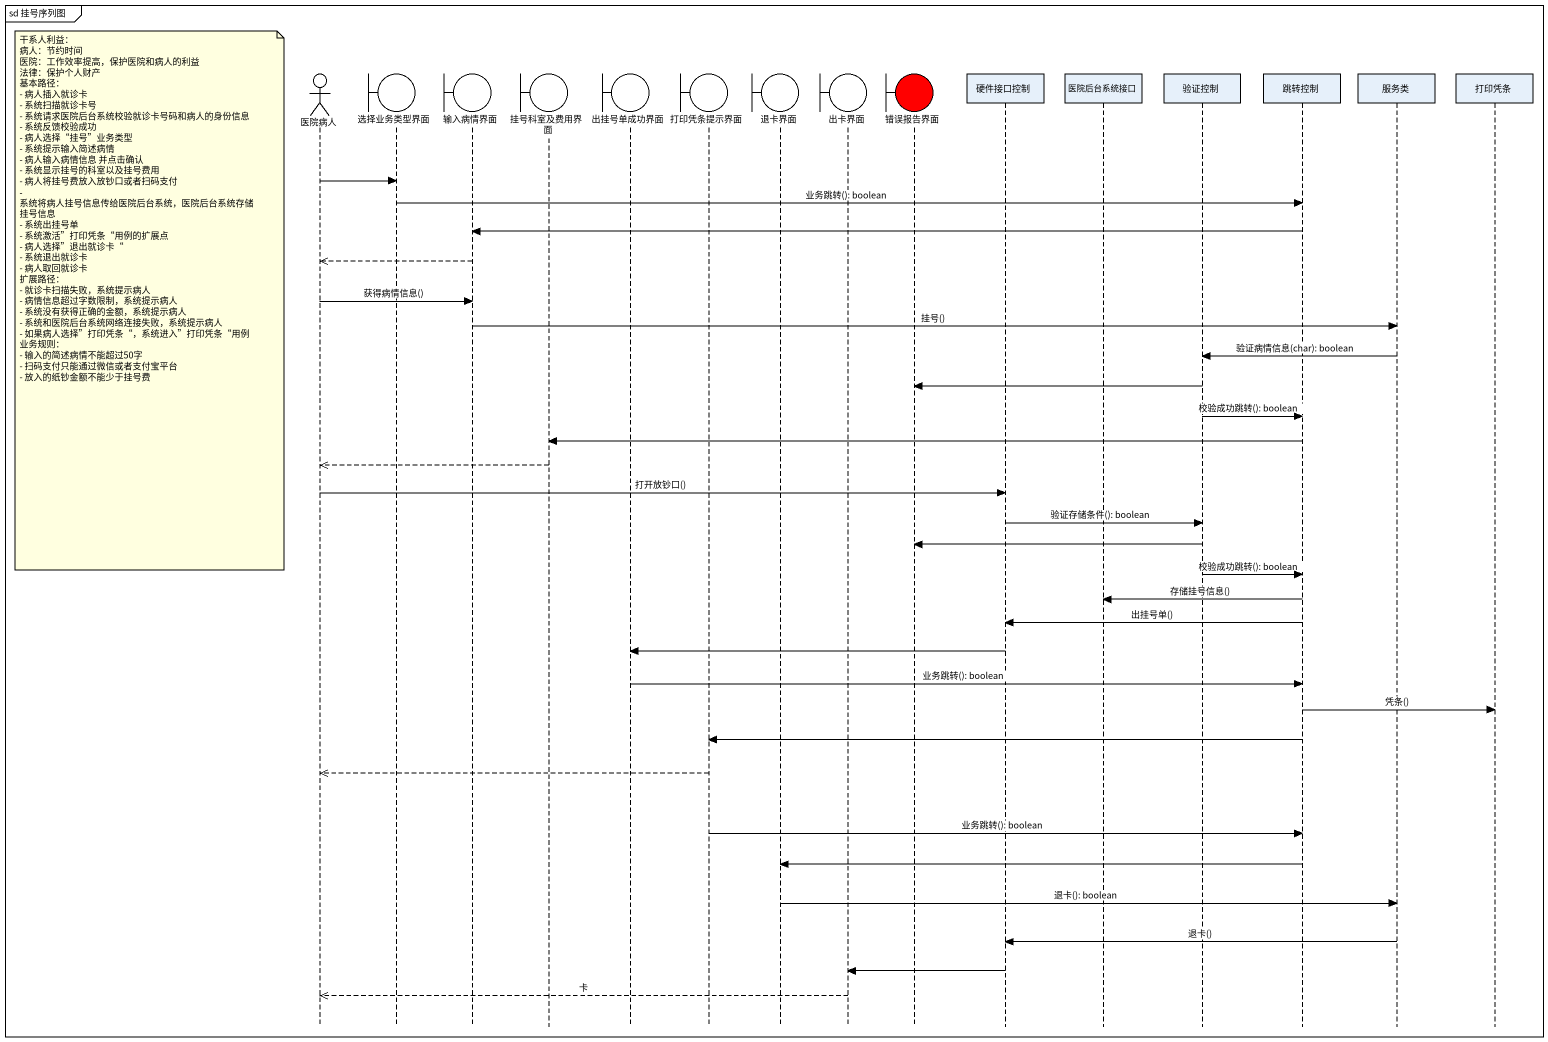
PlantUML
@startuml
mainframe sd 挂号序列图
hide footbox
actor 医院病人
boundary 选择业务类型界面
boundary 输入病情界面
boundary 挂号科室及费用界面
boundary 出挂号单成功界面
boundary 打印凭条提示界面
boundary 退卡界面
boundary 出卡界面
boundary 错误报告界面 #FF0000
participant 硬件接口控制
participant 医院后台系统接口
participant 验证控制
participant 跳转控制
participant 服务类
participant 打印凭条

医院病人 -> 选择业务类型界面
选择业务类型界面 -> 跳转控制 : 业务跳转(): boolean
跳转控制 -> 输入病情界面
输入病情界面 -->> 医院病人
note left of 医院病人
  干系人利益：
  病人：节约时间
  医院：工作效率提高，保护医院和病人的利益
  法律：保护个人财产
  基本路径：
  - 病人插入就诊卡
  - 系统扫描就诊卡号
  - 系统请求医院后台系统校验就诊卡号码和病人的身份信息
  - 系统反馈校验成功
  - 病人选择“挂号”业务类型
  - 系统提示输入简述病情
  - 病人输入病情信息 并点击确认
  - 系统显示挂号的科室以及挂号费用
  - 病人将挂号费放入放钞口或者扫码支付
  - 系统将病人挂号信息传给医院后台系统，医院后台系统存储挂号信息
  - 系统出挂号单
  - 系统激活”打印凭条“用例的扩展点
  - 病人选择”退出就诊卡“
  - 系统退出就诊卡
  - 病人取回就诊卡
  扩展路径：
  - 就诊卡扫描失败，系统提示病人
  - 病情信息超过字数限制，系统提示病人
  - 系统没有获得正确的金额，系统提示病人
  - 系统和医院后台系统网络连接失败，系统提示病人
  - 如果病人选择”打印凭条“，系统进入”打印凭条“用例
  业务规则：
  - 输入的简述病情不能超过50字
  - 扫码支付只能通过微信或者支付宝平台
  - 放入的纸钞金额不能少于挂号费
end note
医院病人 -> 输入病情界面 : 获得病情信息()
输入病情界面 -> 服务类 : 挂号()
服务类 -> 验证控制 : 验证病情信息(char): boolean
验证控制 -> 错误报告界面
验证控制 -> 跳转控制 : 校验成功跳转(): boolean
跳转控制 -> 挂号科室及费用界面
挂号科室及费用界面 -->> 医院病人
医院病人 -> 硬件接口控制 : 打开放钞口()
硬件接口控制 -> 验证控制 : 验证存储条件(): boolean
验证控制 -> 错误报告界面
验证控制 -> 跳转控制 : 校验成功跳转(): boolean
跳转控制 -> 医院后台系统接口 : 存储挂号信息()
跳转控制 -> 硬件接口控制 : 出挂号单()
硬件接口控制 -> 出挂号单成功界面
出挂号单成功界面 -> 跳转控制 : 业务跳转(): boolean
跳转控制 -> 打印凭条 : 凭条()
跳转控制 -> 打印凭条提示界面
打印凭条提示界面 -->> 医院病人
打印凭条提示界面 -> 跳转控制 : 业务跳转(): boolean
跳转控制 -> 退卡界面
退卡界面 -> 服务类 : 退卡(): boolean
服务类 -> 硬件接口控制 : 退卡()
硬件接口控制 -> 出卡界面
出卡界面 -->> 医院病人 : 卡
@enduml
